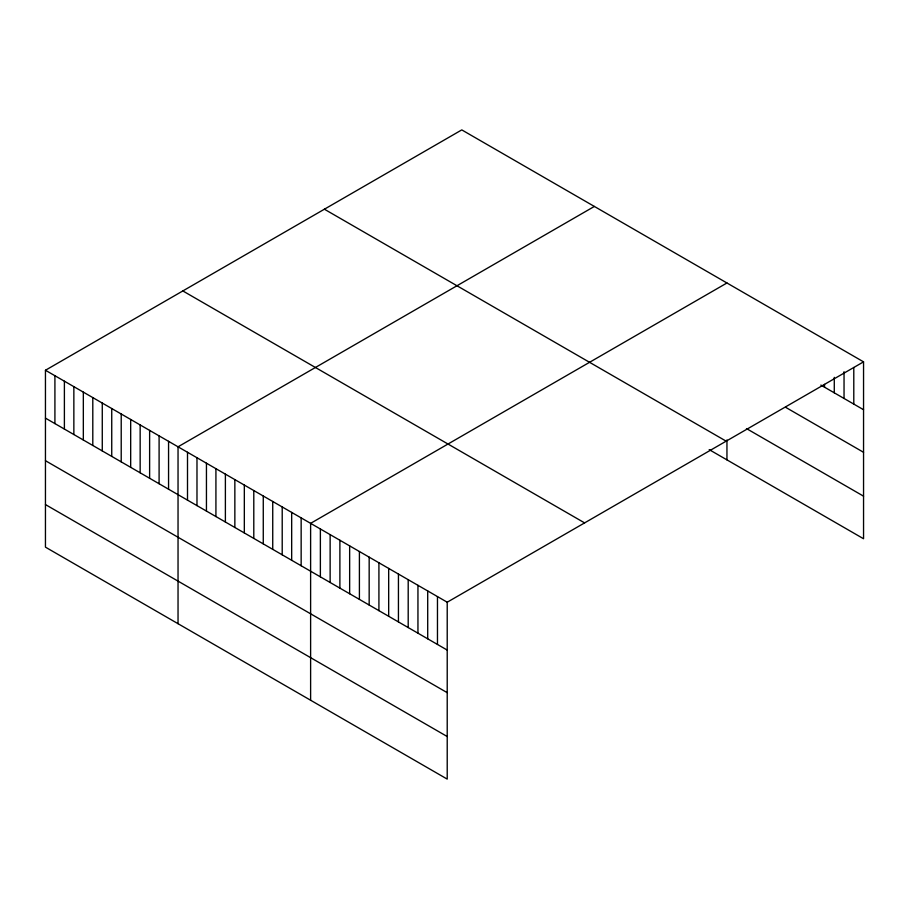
<?xml version="1.0" encoding="UTF-8"?>
<svg xmlns="http://www.w3.org/2000/svg" width="909" height="909" viewBox="0 0 909 909"><rect width="100%" height="100%" fill="white"/><g stroke="black" fill="none" stroke-linecap="round" stroke-linejoin="round"><path stroke-width="1.36" d="M863.55 361.85L447.217 602.212L447.217 779.104L45.45 547.15L45.45 370.258L461.783 129.896L863.55 361.85L863.55 538.742L709.19 449.625M594.361 206.434L178.039 446.808L178.039 623.699M726.95 282.983L310.617 523.345L310.617 700.237M820.861 385.075L863.55 409.72M785.49 407.232L863.55 452.296M746.459 428.571L863.55 496.166M324.388 209.206L726.166 441.172M182.834 290.937L584.612 522.902M45.45 370.258L447.217 602.212M45.45 418.129L447.217 650.083M45.45 460.704L447.217 692.669M45.45 504.575L447.217 736.529M853.79 367.486L853.79 404.085M844.041 371.701L844.041 398.46M834.28 377.337L834.28 392.824M824.52 384.371L824.52 387.189M726.95 439.922L726.95 459.874M437.468 596.588L437.468 644.458M427.707 590.952L427.707 638.822M417.947 585.316L417.947 633.187M408.198 579.681L408.198 627.551M398.437 574.045L398.437 621.915M388.677 568.42L388.677 616.291M378.917 562.785L378.917 610.655M369.168 557.149L369.168 605.019M359.407 551.513L359.407 599.383M349.647 545.889L349.647 593.759M339.886 540.253L339.886 588.123M330.137 534.617L330.137 582.487M320.377 528.981L320.377 576.851M301.152 517.88L301.152 565.75M291.675 512.415L291.675 560.285M282.21 506.949L282.21 554.82M272.734 501.484L272.734 549.354M263.269 496.007L263.269 543.877M253.793 490.542L253.793 538.412M244.328 485.076L244.328 532.947M234.852 479.611L234.852 527.481M225.387 474.146L225.387 522.016M215.922 468.669L215.922 516.539M206.445 463.204L206.445 511.074M196.98 457.738L196.98 505.609M187.504 452.273L187.504 500.143M168.563 441.331L168.563 489.201M159.098 435.865L159.098 483.736M149.621 430.4L149.621 478.27M140.156 424.935L140.156 472.805M130.68 419.469L130.68 467.34M121.215 413.993L121.215 461.863M111.739 408.527L111.739 456.398M102.274 403.062L102.274 450.932M92.798 397.597L92.798 445.467M83.333 392.131L83.333 440.001M73.856 386.655L73.856 434.525M64.391 381.189L64.391 429.059M54.915 375.724L54.915 423.594"/></g></svg>
